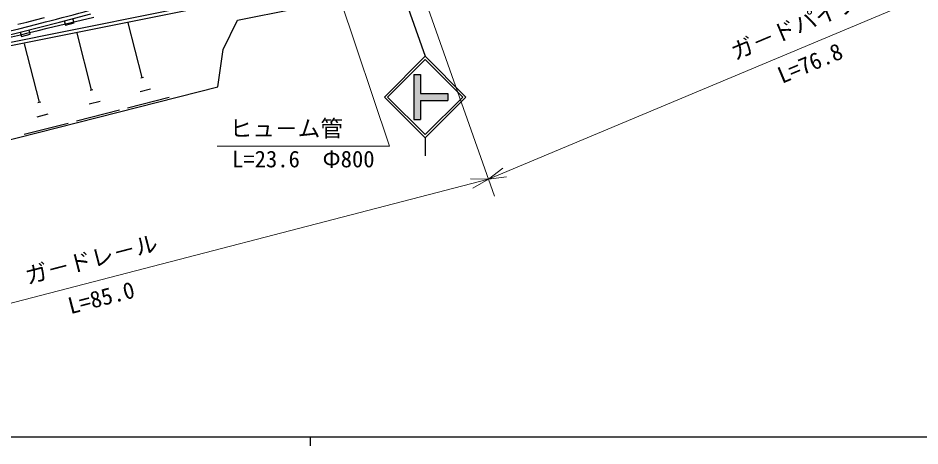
# Model space of a CAD drawing. Units: millimetres, scale not verified. Extents: x 40000 to 680000, y 20000 to 380000.
# Drawn here: x 135774 to 235271, y 204000 to 251205 of the extents above; entities that cross this region are included whole.
import ezdxf
from ezdxf.enums import TextEntityAlignment as Align

# ---------------------------------------------------------------- set-up
doc = ezdxf.new("R2010")
doc.units = ezdxf.units.MM
doc.header["$LTSCALE"] = 1000
for name, color, linetype, lineweight in [('M-BGD', 7, 'Continuous', 25), ('M-STR-HTXT', 7, 'Continuous', 13), ('M-STR-STRC', 7, 'Continuous', 25), ('M-TTL-BAND', 7, 'Continuous', 25)]:
    doc.layers.add(name, color=color, linetype=linetype, lineweight=lineweight)
doc.styles.add('@ＭＳ ゴシック', font='')
doc.styles.add('ＭＳ ゴシック', font='')
doc.styles.get('@ＭＳ ゴシック').set_extended_font_data('@MS Gothic')
doc.styles.get('ＭＳ ゴシック').set_extended_font_data('MS Gothic')

msp = doc.modelspace()

# ---------------------------------------------------------------- hatches: boundary and pattern name
at = {"layer": 'M-STR-STRC'}
msp.add_hatch(color=256, dxfattribs=at).paths.add_polyline_path([(179437, 244994), (180187, 244994), (180187, 242869), (183187, 242869), (183187, 242119), (180187, 242119), (180187, 239994), (179437, 239994)])

# ---------------------------------------------------------------- linework, layer by layer
at = {"layer": 'M-BGD'}
for p, q in [((115280, 244610), (166088, 254806)), ((115355, 244238), (166175, 254436)), ((159982, 250963), (172705, 253520)), ((136023, 249655), (140339, 250756)), ((138988, 250088), (144152, 251319)), ((140339, 250756), (143791, 251669)), ((140867, 250895), (140995, 250412)), ((141961, 250668), (141833, 251151)), ((158401, 247734), (159982, 250963)), ((137116, 249418), (136992, 249902)), ((140995, 250412), (141961, 250668)), ((149463, 244634), (147929, 250660)), ((130549, 248320), (136023, 249655)), ((136023, 249655), (136147, 249171)), ((136147, 249171), (137116, 249418)), ((143866, 243300), (142283, 249520)), ((138128, 241932), (136494, 248352)), ((157804, 243615), (158401, 247734)), ((149319, 244597), (149606, 244670)), ((111876, 231927), (157804, 243615)), ((143718, 243262), (144014, 243337)), ((149239, 243109), (150388, 243402)), ((137975, 241893), (138280, 241971)), ((143636, 241728), (144820, 242030)), ((147867, 241293), (152461, 242462)), ((142221, 239856), (146957, 241061)), ((137890, 240313), (139111, 240623)), ((136433, 238383), (141313, 239625))]:
    msp.add_line(p, q, dxfattribs=at)
for points in [[(134902, 249789), (135880, 250032), (136858, 250277), (137835, 250525), (138812, 250774)], [(135759, 250517), (136736, 250762), (137712, 251009), (138688, 251259)], [(109501, 243552), (111473, 243952), (113445, 244353), (115416, 244756), (117386, 245162), (119356, 245573), (121324, 245989), (123291, 246411), (125256, 246841), (127219, 247279), (129180, 247727), (130162, 247955), (131144, 248186), (132126, 248419), (133107, 248654), (134088, 248890), (135068, 249128), (136048, 249367), (137028, 249607), (138008, 249847), (138988, 250088)]]:
    msp.add_lwpolyline(points, dxfattribs=at)
msp.add_arc((25971, 690269), 453750, 284.39978, 285.67293, dxfattribs=at)
at = {"layer": 'M-STR-HTXT'}
for p, q in [((257125, 262563), (187679, 233434)), ((177965, 260877), (188346, 231548)), ((176745, 237067), (170574, 255510)), ((157745, 237067), (176745, 237067)), ((189260, 234658), (187679, 233434)), ((101266, 210990), (187679, 233434)), ((187679, 233434), (185679, 233449)), ((185939, 232447), (187679, 233434)), ((187679, 233434), (189661, 233704))]:
    msp.add_line(p, q, dxfattribs=at)
at = {"layer": 'M-STR-STRC'}
for p, q in [((175744, 261156), (180687, 246994)), ((176187, 242494), (180687, 246994)), ((185187, 242494), (180687, 246994)), ((176541, 242494), (180687, 246641)), ((184834, 242494), (180687, 246641)), ((179437, 244994), (179437, 239994)), ((179437, 244994), (180187, 244994)), ((180187, 244994), (180187, 242869)), ((180187, 242869), (183187, 242869)), ((183187, 242869), (183187, 242119)), ((176188, 242494), (180687, 237994)), ((176541, 242494), (180687, 238348)), ((180187, 242119), (183187, 242119)), ((180187, 242119), (180187, 239994)), ((180687, 237994), (185187, 242494)), ((180687, 238348), (184834, 242494)), ((179437, 239994), (180187, 239994)), ((180688, 237994), (180688, 235994))]:
    msp.add_line(p, q, dxfattribs=at)
at = {"layer": 'M-TTL-BAND'}
for p, q in [((40000, 205000), (579000, 205000)), ((168000, 205000), (168000, 204000))]:
    msp.add_line(p, q, dxfattribs=at)

# ---------------------------------------------------------------- texts
at = {"layer": 'M-STR-HTXT', "style": 'ＭＳ ゴシック'}
for s, rotation, p in [('ガ－ドパイプ', 22.755, (222015, 248920)), ('ガ－ドレ－ル', 14.559, (144221, 223180))]:
    msp.add_text(s, height=1833, rotation=rotation, dxfattribs=at).set_placement(p, align=Align.BOTTOM_CENTER)
at = {"layer": 'M-STR-HTXT', "style": '@ＭＳ ゴシック'}
for s, rotation, p in [('L=76.8', 22.755, (222789, 247076)), ('L=85.0', 14.559, (144724, 221244))]:
    msp.add_text(s, height=1833, rotation=rotation, dxfattribs=at).set_placement(p, align=Align.TOP_CENTER)
at = {"layer": 'M-STR-HTXT', "style": 'ＭＳ ゴシック'}
msp.add_text('ヒュ－ム管', height=1833, dxfattribs=at).set_placement((159120, 237567), align=Align.BOTTOM_LEFT)
msp.add_text('L=23.6\u3000Φ800', height=1833, dxfattribs=at).set_placement((167245, 236567), align=Align.TOP_CENTER)

doc.saveas('drawing.dxf')
